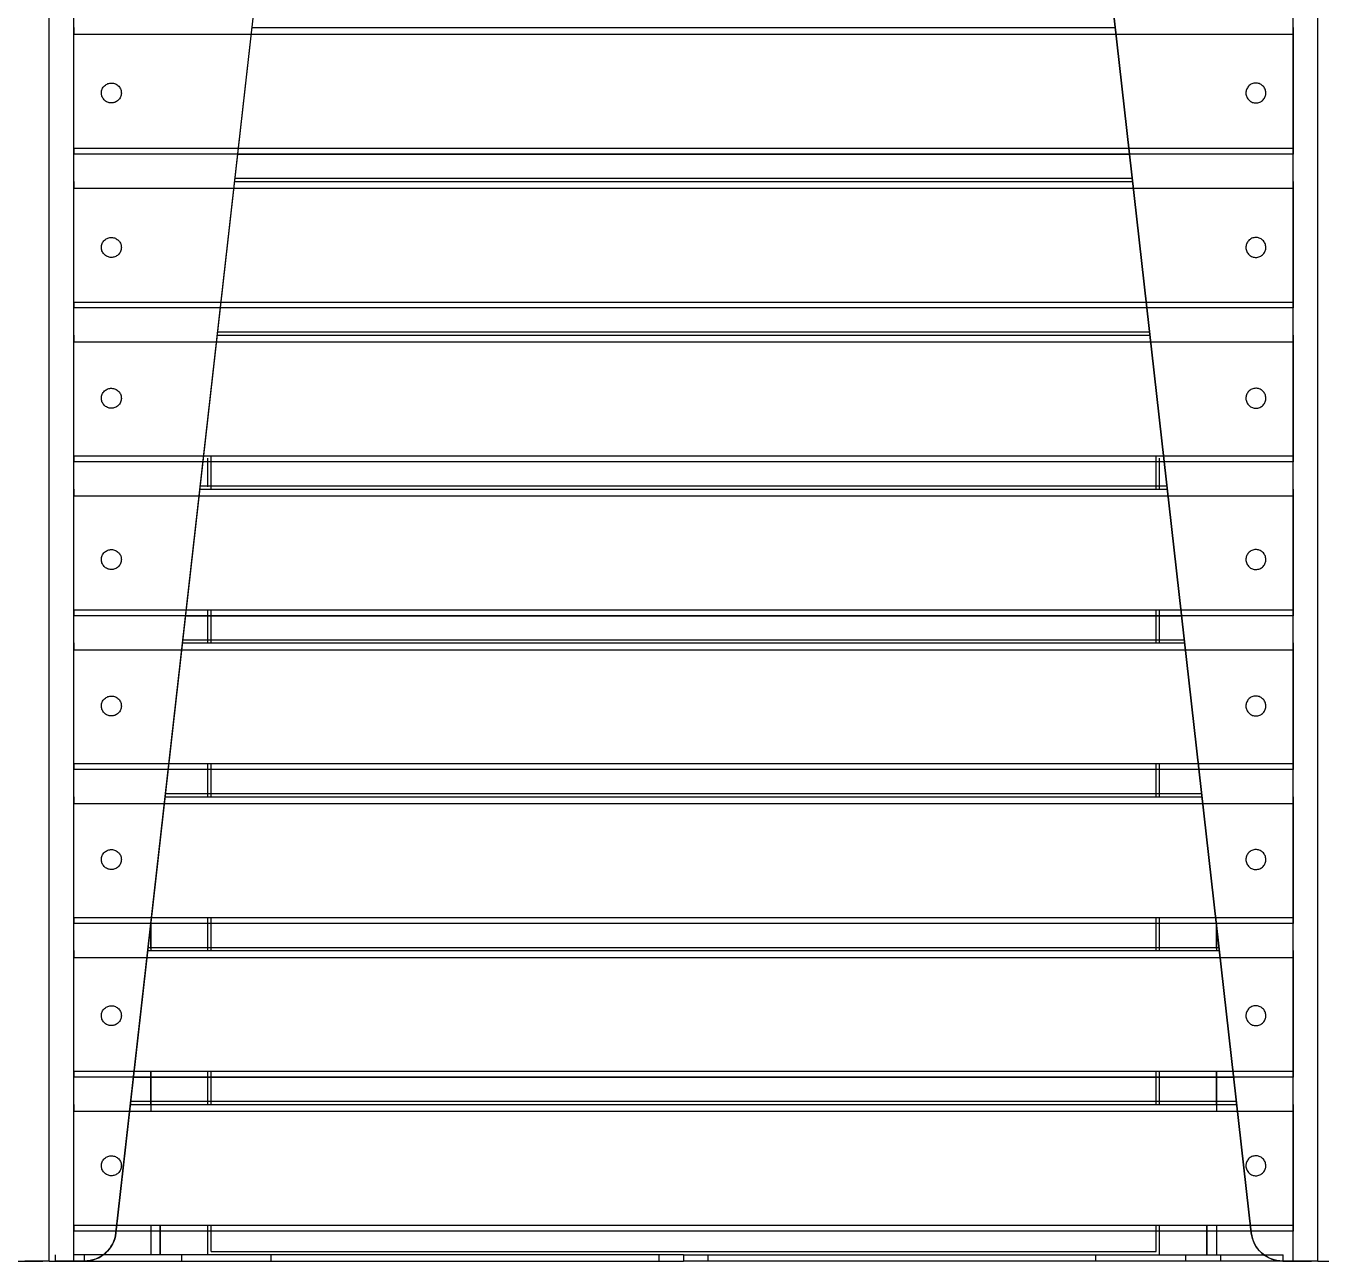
# Model space of a CAD drawing. Header units: millimetres. Extents: x 10366 to 28454, y 24552 to 29702.
# Drawn here: x 22527.2 to 22935.5, y 27511.7 to 27901.2 of the extents above; entities that cross this region are included whole.
import ezdxf

# ---------------------------------------------------------------- set-up
doc = ezdxf.new("R2010")
doc.units = ezdxf.units.MM
doc.header["$LTSCALE"] = 3
doc.layers.add('DomyÅ›lny', color=7, linetype='Continuous')

msp = doc.modelspace()

# ---------------------------------------------------------------- linework, layer by layer
at = {"layer": 'DomyÅ›lny'}
for p, q in [((22534.54, 27511.71), (22534.54, 28221.82)), ((22534.54, 27511.71), (22534.54, 28221.82)), ((22542.3, 27511.71), (22542.3, 28220.5)), ((22926.78, 27511.71), (22926.78, 28220.5)), ((22934.54, 27511.71), (22934.54, 28221.82)), ((22934.54, 27511.71), (22934.54, 28221.82)), ((22555.54, 27520.59), (22628.25, 28165.12)), ((22628.21, 28164.78), (22555.54, 27520.59)), ((22913.54, 27520.59), (22840.82, 28165.12)), ((22840.86, 28164.78), (22913.54, 27520.59)), ((22598.42, 27900.73), (22870.65, 27900.73)), ((22542.29, 27862.68), (22542.29, 27898.6)), ((22542.29, 27898.6), (22926.78, 27898.6)), ((22926.78, 27898.6), (22926.78, 27862.68)), ((22542.29, 27862.68), (22926.78, 27862.68)), ((22926.78, 27860.81), (22542.29, 27860.81)), ((22593.92, 27860.81), (22875.15, 27860.81)), ((22592.95, 27852.21), (22876.12, 27852.21)), ((22593.07, 27853.24), (22876.01, 27853.24)), ((22593.07, 27853.24), (22876.01, 27853.24)), ((22542.29, 27814.16), (22542.29, 27850.08)), ((22542.29, 27850.08), (22926.78, 27850.08)), ((22926.78, 27850.08), (22926.78, 27814.16)), ((22542.29, 27814.16), (22926.78, 27814.16)), ((22926.78, 27812.29), (22542.29, 27812.29)), ((22587.48, 27803.69), (22881.6, 27803.69)), ((22587.59, 27804.72), (22881.48, 27804.72)), ((22587.59, 27804.72), (22881.48, 27804.72)), ((22542.29, 27801.56), (22926.78, 27801.56)), ((22542.29, 27765.64), (22542.29, 27801.56)), ((22926.78, 27801.56), (22926.78, 27765.64)), ((22542.29, 27765.64), (22926.78, 27765.64)), ((22926.78, 27763.77), (22542.29, 27763.77)), ((22584.54, 27755.88), (22584.54, 27764.88)), ((22585.54, 27755.17), (22585.54, 27765.64)), ((22883.54, 27755.17), (22883.54, 27765.64)), ((22884.54, 27755.17), (22884.54, 27764.88)), ((22582, 27755.17), (22887.07, 27755.17)), ((22582.12, 27756.2), (22886.96, 27756.2)), ((22582.12, 27756.2), (22886.95, 27756.2)), ((22542.29, 27717.12), (22542.29, 27753.04)), ((22542.29, 27753.04), (22926.78, 27753.04)), ((22926.78, 27753.04), (22926.78, 27717.12)), ((22542.29, 27717.12), (22926.78, 27717.12)), ((22584.54, 27706.65), (22584.54, 27717.12)), ((22585.54, 27706.65), (22585.54, 27717.12)), ((22883.54, 27706.65), (22883.54, 27717.12)), ((22884.54, 27706.65), (22884.54, 27717.12)), ((22926.78, 27715.25), (22542.29, 27715.25)), ((22577.5, 27715.25), (22891.58, 27715.25)), ((22542.29, 27704.52), (22926.78, 27704.52)), ((22542.29, 27668.6), (22542.29, 27704.52)), ((22576.53, 27706.65), (22892.55, 27706.65)), ((22576.65, 27707.68), (22892.43, 27707.68)), ((22576.65, 27707.68), (22892.43, 27707.68)), ((22926.78, 27704.52), (22926.78, 27668.6)), ((22542.29, 27668.6), (22926.78, 27668.6)), ((22584.54, 27658.13), (22584.54, 27668.6)), ((22585.54, 27658.13), (22585.54, 27668.6)), ((22883.54, 27658.13), (22883.54, 27668.6)), ((22884.54, 27658.13), (22884.54, 27668.6)), ((22926.78, 27666.72), (22542.29, 27666.72)), ((22542.29, 27620.08), (22542.29, 27656)), ((22542.29, 27656), (22926.78, 27656)), ((22571.06, 27658.13), (22898.02, 27658.13)), ((22571.17, 27659.16), (22897.9, 27659.16)), ((22571.17, 27659.16), (22897.9, 27659.16)), ((22926.78, 27656), (22926.78, 27620.08)), ((22542.29, 27620.08), (22926.78, 27620.08)), ((22584.54, 27609.61), (22584.54, 27620.08)), ((22585.54, 27609.61), (22585.54, 27620.08)), ((22883.54, 27609.61), (22883.54, 27620.08)), ((22884.54, 27609.61), (22884.54, 27620.08)), ((22926.78, 27618.2), (22542.29, 27618.2)), ((22566.54, 27618.08), (22566.54, 27609.49)), ((22566.54, 27610.31), (22566.54, 27618.08)), ((22902.53, 27618.1), (22902.53, 27609.49)), ((22902.53, 27610.31), (22902.53, 27618.1)), ((22565.7, 27610.64), (22903.38, 27610.64)), ((22565.7, 27610.64), (22903.38, 27610.64)), ((22542.29, 27571.56), (22542.29, 27607.48)), ((22542.29, 27607.48), (22926.78, 27607.48)), ((22565.58, 27609.61), (22903.49, 27609.61)), ((22926.78, 27607.48), (22926.78, 27571.56)), ((22542.29, 27571.56), (22926.78, 27571.56)), ((22566.54, 27571.56), (22566.54, 27558.96)), ((22566.54, 27561.09), (22566.54, 27571.56)), ((22584.54, 27561.09), (22584.54, 27571.56)), ((22585.54, 27561.09), (22585.54, 27571.56)), ((22883.54, 27561.09), (22883.54, 27571.56)), ((22884.54, 27561.09), (22884.54, 27571.56)), ((22902.53, 27571.56), (22902.53, 27558.96)), ((22902.53, 27561.09), (22902.53, 27571.56)), ((22926.78, 27569.68), (22542.29, 27569.68)), ((22561.08, 27569.69), (22908, 27569.69)), ((22560.22, 27562.12), (22908.85, 27562.12)), ((22560.23, 27562.12), (22908.85, 27562.12)), ((22542.29, 27523.04), (22542.29, 27558.96)), ((22542.29, 27558.96), (22926.78, 27558.96)), ((22560.11, 27561.09), (22908.97, 27561.09)), ((22926.78, 27558.96), (22926.78, 27523.04)), ((22542.29, 27523.04), (22926.78, 27523.04)), ((22926.78, 27521.16), (22542.29, 27521.16)), ((22566.54, 27523.04), (22566.54, 27513.71)), ((22566.54, 27523.04), (22566.54, 27513.71)), ((22569.54, 27513.71), (22569.54, 27523.04)), ((22569.54, 27523.04), (22569.54, 27513.71)), ((22584.54, 27513.71), (22584.54, 27523.04)), ((22585.54, 27514.71), (22585.54, 27523.04)), ((22883.54, 27514.71), (22883.54, 27523.04)), ((22884.54, 27513.71), (22884.54, 27523.04)), ((22899.54, 27523.04), (22899.54, 27513.71)), ((22899.54, 27513.71), (22899.54, 27523.04)), ((22902.53, 27523.04), (22902.53, 27513.71)), ((22902.53, 27523.04), (22902.53, 27513.71)), ((22536.54, 27511.71), (22536.54, 27513.71)), ((22545.51, 27513.71), (22542.3, 27513.71)), ((22734.54, 27513.71), (22545.51, 27513.71)), ((22545.51, 27513.71), (22545.51, 27511.71)), ((22576.17, 27513.71), (22576.17, 27511.71)), ((22585.54, 27514.71), (22883.54, 27514.71)), ((22604.54, 27511.71), (22604.54, 27513.71)), ((22726.78, 27511.71), (22726.78, 27513.71)), ((22734.54, 27513.71), (22923.56, 27513.71)), ((22734.54, 27513.71), (22734.54, 27511.71)), ((22734.54, 27513.71), (22734.54, 27511.71)), ((22742.3, 27511.71), (22742.3, 27513.71)), ((22864.54, 27511.71), (22864.54, 27513.71)), ((22892.91, 27511.71), (22892.91, 27513.71)), ((22903.91, 27511.71), (22903.91, 27513.71)), ((22923.56, 27511.71), (22923.56, 27513.71)), ((22523.56, 27511.71), (22532.54, 27511.71)), ((22536.54, 27511.71), (22545.51, 27511.71)), ((22542.3, 27511.71), (22545.6, 27511.71)), ((22545.6, 27511.71), (22542.3, 27511.71)), ((22545.51, 27511.71), (22734.54, 27511.71)), ((22923.56, 27511.71), (22734.54, 27511.71)), ((22926.78, 27511.71), (22923.47, 27511.71)), ((22923.47, 27511.71), (22926.78, 27511.71)), ((22923.56, 27511.71), (22932.54, 27511.71))]:
    msp.add_line(p, q, dxfattribs=at)
for points in [[(22542.29, 27900.73, 0), (22542.29, 27900.7, 0), (22542.29, 27900.6, 0), (22542.29, 27900.17, 0), (22542.29, 27898.6, 0)], [(22926.78, 27900.73, 0), (22926.78, 27900.7, 0), (22926.78, 27900.6, 0), (22926.78, 27900.17, 0), (22926.78, 27898.6, 0)], [(22542.29, 27862.68, 0), (22542.29, 27861.29, 0), (22542.29, 27860.91, 0), (22542.29, 27860.82, 0), (22542.29, 27860.81, 0), (22542.29, 27860.81, 0), (22542.29, 27860.81, 0), (22542.29, 27860.81, 0), (22542.29, 27860.81, 0), (22542.29, 27860.81, 0), (22542.29, 27860.81, 0), (22542.29, 27860.81, 0), (22542.29, 27860.81, 0), (22542.29, 27860.81, 0), (22542.29, 27860.81, 0), (22542.29, 27860.81, 0), (22542.29, 27860.81, 0), (22542.29, 27860.81, 0), (22542.29, 27860.81, 0), (22542.29, 27860.81, 0), (22542.29, 27860.81, 0), (22542.29, 27860.81, 0), (22542.29, 27860.81, 0)], [(22926.78, 27862.68, 0), (22926.78, 27861.29, 0), (22926.78, 27860.91, 0), (22926.78, 27860.82, 0), (22926.78, 27860.81, 0), (22926.78, 27860.81, 0), (22926.78, 27860.81, 0), (22926.78, 27860.81, 0), (22926.78, 27860.81, 0), (22926.78, 27860.81, 0), (22926.78, 27860.81, 0), (22926.78, 27860.81, 0), (22926.78, 27860.81, 0), (22926.78, 27860.81, 0), (22926.78, 27860.81, 0), (22926.78, 27860.81, 0), (22926.78, 27860.81, 0), (22926.78, 27860.81, 0), (22926.78, 27860.81, 0), (22926.78, 27860.81, 0), (22926.78, 27860.81, 0), (22926.78, 27860.81, 0), (22926.78, 27860.81, 0)], [(22542.29, 27852.21, 0), (22542.29, 27852.18, 0), (22542.29, 27852.08, 0), (22542.29, 27851.65, 0), (22542.29, 27850.08, 0)], [(22926.78, 27852.21, 0), (22926.78, 27852.18, 0), (22926.78, 27852.08, 0), (22926.78, 27851.65, 0), (22926.78, 27850.08, 0)], [(22542.29, 27814.16, 0), (22542.29, 27812.77, 0), (22542.29, 27812.39, 0), (22542.29, 27812.3, 0), (22542.29, 27812.29, 0), (22542.29, 27812.29, 0), (22542.29, 27812.29, 0), (22542.29, 27812.29, 0), (22542.29, 27812.29, 0), (22542.29, 27812.29, 0), (22542.29, 27812.29, 0), (22542.29, 27812.29, 0), (22542.29, 27812.29, 0), (22542.29, 27812.29, 0), (22542.29, 27812.29, 0), (22542.29, 27812.29, 0), (22542.29, 27812.29, 0), (22542.29, 27812.29, 0), (22542.29, 27812.29, 0), (22542.29, 27812.29, 0), (22542.29, 27812.29, 0), (22542.29, 27812.29, 0), (22542.29, 27812.29, 0)], [(22926.78, 27814.16, 0), (22926.78, 27812.77, 0), (22926.78, 27812.39, 0), (22926.78, 27812.3, 0), (22926.78, 27812.29, 0), (22926.78, 27812.29, 0), (22926.78, 27812.29, 0), (22926.78, 27812.29, 0), (22926.78, 27812.29, 0), (22926.78, 27812.29, 0), (22926.78, 27812.29, 0), (22926.78, 27812.29, 0), (22926.78, 27812.29, 0), (22926.78, 27812.29, 0), (22926.78, 27812.29, 0), (22926.78, 27812.29, 0), (22926.78, 27812.29, 0), (22926.78, 27812.29, 0), (22926.78, 27812.29, 0), (22926.78, 27812.29, 0), (22926.78, 27812.29, 0), (22926.78, 27812.29, 0), (22926.78, 27812.29, 0)], [(22542.29, 27803.69, 0), (22542.29, 27803.66, 0), (22542.29, 27803.56, 0), (22542.29, 27803.13, 0), (22542.29, 27801.56, 0)], [(22926.78, 27803.69, 0), (22926.78, 27803.66, 0), (22926.78, 27803.56, 0), (22926.78, 27803.13, 0), (22926.78, 27801.56, 0)], [(22542.29, 27765.64, 0), (22542.29, 27764.25, 0), (22542.29, 27763.87, 0), (22542.29, 27763.78, 0), (22542.29, 27763.77, 0), (22542.29, 27763.77, 0), (22542.29, 27763.77, 0), (22542.29, 27763.77, 0), (22542.29, 27763.77, 0), (22542.29, 27763.77, 0), (22542.29, 27763.77, 0), (22542.29, 27763.77, 0), (22542.29, 27763.77, 0), (22542.29, 27763.77, 0), (22542.29, 27763.77, 0), (22542.29, 27763.77, 0), (22542.29, 27763.77, 0), (22542.29, 27763.77, 0), (22542.29, 27763.77, 0), (22542.29, 27763.77, 0), (22542.29, 27763.77, 0), (22542.29, 27763.77, 0), (22542.29, 27763.77, 0)], [(22926.78, 27765.64, 0), (22926.78, 27764.25, 0), (22926.78, 27763.87, 0), (22926.78, 27763.78, 0), (22926.78, 27763.77, 0), (22926.78, 27763.77, 0), (22926.78, 27763.77, 0), (22926.78, 27763.77, 0), (22926.78, 27763.77, 0), (22926.78, 27763.77, 0), (22926.78, 27763.77, 0), (22926.78, 27763.77, 0), (22926.78, 27763.77, 0), (22926.78, 27763.77, 0), (22926.78, 27763.77, 0), (22926.78, 27763.77, 0), (22926.78, 27763.77, 0), (22926.78, 27763.77, 0), (22926.78, 27763.77, 0), (22926.78, 27763.77, 0), (22926.78, 27763.77, 0), (22926.78, 27763.77, 0), (22926.78, 27763.77, 0)], [(22542.29, 27755.17, 0), (22542.29, 27755.14, 0), (22542.29, 27755.04, 0), (22542.29, 27754.61, 0), (22542.29, 27753.04, 0)], [(22926.78, 27755.17, 0), (22926.78, 27755.14, 0), (22926.78, 27755.04, 0), (22926.78, 27754.61, 0), (22926.78, 27753.04, 0)], [(22542.29, 27717.12, 0), (22542.29, 27715.73, 0), (22542.29, 27715.35, 0), (22542.29, 27715.26, 0), (22542.29, 27715.25, 0), (22542.29, 27715.25, 0), (22542.29, 27715.25, 0), (22542.29, 27715.25, 0), (22542.29, 27715.25, 0), (22542.29, 27715.25, 0), (22542.29, 27715.25, 0), (22542.29, 27715.25, 0), (22542.29, 27715.25, 0), (22542.29, 27715.25, 0), (22542.29, 27715.25, 0), (22542.29, 27715.25, 0), (22542.29, 27715.25, 0), (22542.29, 27715.25, 0), (22542.29, 27715.25, 0), (22542.29, 27715.25, 0), (22542.29, 27715.25, 0), (22542.29, 27715.25, 0), (22542.29, 27715.25, 0)], [(22926.78, 27717.12, 0), (22926.78, 27715.73, 0), (22926.78, 27715.35, 0), (22926.78, 27715.26, 0), (22926.78, 27715.25, 0), (22926.78, 27715.25, 0), (22926.78, 27715.25, 0), (22926.78, 27715.25, 0), (22926.78, 27715.25, 0), (22926.78, 27715.25, 0), (22926.78, 27715.25, 0), (22926.78, 27715.25, 0), (22926.78, 27715.25, 0), (22926.78, 27715.25, 0), (22926.78, 27715.25, 0), (22926.78, 27715.25, 0), (22926.78, 27715.25, 0), (22926.78, 27715.25, 0), (22926.78, 27715.25, 0), (22926.78, 27715.25, 0), (22926.78, 27715.25, 0), (22926.78, 27715.25, 0), (22926.78, 27715.25, 0)], [(22542.29, 27706.65, 0), (22542.29, 27706.62, 0), (22542.29, 27706.52, 0), (22542.29, 27706.09, 0), (22542.29, 27704.52, 0)], [(22926.78, 27706.65, 0), (22926.78, 27706.62, 0), (22926.78, 27706.52, 0), (22926.78, 27706.09, 0), (22926.78, 27704.52, 0)], [(22542.29, 27668.6, 0), (22542.29, 27667.21, 0), (22542.29, 27666.83, 0), (22542.29, 27666.74, 0), (22542.29, 27666.73, 0), (22542.29, 27666.72, 0), (22542.29, 27666.72, 0), (22542.29, 27666.72, 0), (22542.29, 27666.72, 0), (22542.29, 27666.72, 0), (22542.29, 27666.72, 0), (22542.29, 27666.72, 0), (22542.29, 27666.72, 0), (22542.29, 27666.72, 0), (22542.29, 27666.72, 0), (22542.29, 27666.72, 0), (22542.29, 27666.72, 0), (22542.29, 27666.72, 0), (22542.29, 27666.72, 0), (22542.29, 27666.72, 0), (22542.29, 27666.72, 0), (22542.29, 27666.73, 0), (22542.29, 27666.73, 0)], [(22926.78, 27668.6, 0), (22926.78, 27667.21, 0), (22926.78, 27666.83, 0), (22926.78, 27666.74, 0), (22926.78, 27666.73, 0), (22926.78, 27666.72, 0), (22926.78, 27666.72, 0), (22926.78, 27666.72, 0), (22926.78, 27666.72, 0), (22926.78, 27666.72, 0), (22926.78, 27666.72, 0), (22926.78, 27666.72, 0), (22926.78, 27666.72, 0), (22926.78, 27666.72, 0), (22926.78, 27666.72, 0), (22926.78, 27666.72, 0), (22926.78, 27666.72, 0), (22926.78, 27666.72, 0), (22926.78, 27666.72, 0), (22926.78, 27666.72, 0), (22926.78, 27666.72, 0), (22926.78, 27666.73, 0), (22926.78, 27666.73, 0)], [(22542.29, 27658.13, 0), (22542.29, 27658.1, 0), (22542.29, 27658, 0), (22542.29, 27657.57, 0), (22542.29, 27656, 0)], [(22926.78, 27658.13, 0), (22926.78, 27658.1, 0), (22926.78, 27658, 0), (22926.78, 27657.57, 0), (22926.78, 27656, 0)], [(22542.29, 27620.08, 0), (22542.29, 27618.69, 0), (22542.29, 27618.31, 0), (22542.29, 27618.22, 0), (22542.29, 27618.21, 0), (22542.29, 27618.2, 0), (22542.29, 27618.2, 0), (22542.29, 27618.2, 0), (22542.29, 27618.2, 0), (22542.29, 27618.2, 0), (22542.29, 27618.2, 0), (22542.29, 27618.2, 0), (22542.29, 27618.2, 0), (22542.29, 27618.2, 0), (22542.29, 27618.2, 0), (22542.29, 27618.2, 0), (22542.29, 27618.2, 0), (22542.29, 27618.2, 0), (22542.29, 27618.2, 0), (22542.29, 27618.2, 0), (22542.29, 27618.2, 0), (22542.29, 27618.21, 0), (22542.29, 27618.21, 0)], [(22926.78, 27620.08, 0), (22926.78, 27618.69, 0), (22926.78, 27618.31, 0), (22926.78, 27618.22, 0), (22926.78, 27618.21, 0), (22926.78, 27618.2, 0), (22926.78, 27618.2, 0), (22926.78, 27618.2, 0), (22926.78, 27618.2, 0), (22926.78, 27618.2, 0), (22926.78, 27618.2, 0), (22926.78, 27618.2, 0), (22926.78, 27618.2, 0), (22926.78, 27618.2, 0), (22926.78, 27618.2, 0), (22926.78, 27618.2, 0), (22926.78, 27618.2, 0), (22926.78, 27618.2, 0), (22926.78, 27618.2, 0), (22926.78, 27618.2, 0), (22926.78, 27618.2, 0), (22926.78, 27618.21, 0), (22926.78, 27618.21, 0)], [(22542.29, 27609.61, 0), (22542.29, 27609.58, 0), (22542.29, 27609.48, 0), (22542.29, 27609.05, 0), (22542.29, 27607.48, 0)], [(22926.78, 27609.61, 0), (22926.78, 27609.58, 0), (22926.78, 27609.48, 0), (22926.78, 27609.05, 0), (22926.78, 27607.48, 0)], [(22542.29, 27571.56, 0), (22542.29, 27570.17, 0), (22542.29, 27569.79, 0), (22542.29, 27569.7, 0), (22542.29, 27569.69, 0), (22542.29, 27569.68, 0), (22542.29, 27569.68, 0), (22542.29, 27569.68, 0), (22542.29, 27569.68, 0), (22542.29, 27569.68, 0), (22542.29, 27569.68, 0), (22542.29, 27569.68, 0), (22542.29, 27569.68, 0), (22542.29, 27569.68, 0), (22542.29, 27569.68, 0), (22542.29, 27569.68, 0), (22542.29, 27569.68, 0), (22542.29, 27569.68, 0), (22542.29, 27569.68, 0), (22542.29, 27569.68, 0), (22542.29, 27569.68, 0), (22542.29, 27569.69, 0), (22542.29, 27569.69, 0)], [(22926.78, 27571.56, 0), (22926.78, 27570.17, 0), (22926.78, 27569.79, 0), (22926.78, 27569.7, 0), (22926.78, 27569.69, 0), (22926.78, 27569.68, 0), (22926.78, 27569.68, 0), (22926.78, 27569.68, 0), (22926.78, 27569.68, 0), (22926.78, 27569.68, 0), (22926.78, 27569.68, 0), (22926.78, 27569.68, 0), (22926.78, 27569.68, 0), (22926.78, 27569.68, 0), (22926.78, 27569.68, 0), (22926.78, 27569.68, 0), (22926.78, 27569.68, 0), (22926.78, 27569.68, 0), (22926.78, 27569.68, 0), (22926.78, 27569.68, 0), (22926.78, 27569.68, 0), (22926.78, 27569.69, 0), (22926.78, 27569.69, 0)], [(22542.29, 27561.09, 0), (22542.29, 27561.06, 0), (22542.29, 27560.96, 0), (22542.29, 27560.53, 0), (22542.29, 27558.96, 0)], [(22926.78, 27561.09, 0), (22926.78, 27561.06, 0), (22926.78, 27560.96, 0), (22926.78, 27560.53, 0), (22926.78, 27558.96, 0)], [(22542.29, 27523.04, 0), (22542.29, 27521.65, 0), (22542.29, 27521.27, 0), (22542.29, 27521.18, 0), (22542.29, 27521.17, 0), (22542.29, 27521.16, 0), (22542.29, 27521.16, 0), (22542.29, 27521.16, 0), (22542.29, 27521.16, 0), (22542.29, 27521.16, 0), (22542.29, 27521.16, 0), (22542.29, 27521.16, 0), (22542.29, 27521.16, 0), (22542.29, 27521.16, 0), (22542.29, 27521.16, 0), (22542.29, 27521.16, 0), (22542.29, 27521.16, 0), (22542.29, 27521.16, 0), (22542.29, 27521.16, 0), (22542.29, 27521.16, 0), (22542.29, 27521.16, 0), (22542.29, 27521.17, 0), (22542.29, 27521.17, 0)], [(22926.78, 27523.04, 0), (22926.78, 27521.65, 0), (22926.78, 27521.27, 0), (22926.78, 27521.18, 0), (22926.78, 27521.17, 0), (22926.78, 27521.16, 0), (22926.78, 27521.16, 0), (22926.78, 27521.16, 0), (22926.78, 27521.16, 0), (22926.78, 27521.16, 0), (22926.78, 27521.16, 0), (22926.78, 27521.16, 0), (22926.78, 27521.16, 0), (22926.78, 27521.16, 0), (22926.78, 27521.16, 0), (22926.78, 27521.16, 0), (22926.78, 27521.16, 0), (22926.78, 27521.16, 0), (22926.78, 27521.16, 0), (22926.78, 27521.16, 0), (22926.78, 27521.16, 0), (22926.78, 27521.17, 0), (22926.78, 27521.17, 0)], [(22545.6, 27511.71, 0), (22546.54, 27511.75, 0), (22547.47, 27511.88, 0), (22548.37, 27512.1, 0), (22549.25, 27512.4, 0), (22550.1, 27512.77, 0), (22550.9, 27513.22, 0), (22551.65, 27513.74, 0), (22552.35, 27514.33, 0), (22552.99, 27514.97, 0), (22553.57, 27515.67, 0), (22554.08, 27516.4, 0), (22554.52, 27517.19, 0), (22554.89, 27518, 0), (22555.18, 27518.84, 0), (22555.4, 27519.69, 0), (22555.54, 27520.59, 0)], [(22555.54, 27520.59, 0), (22555.39, 27519.66, 0), (22555.16, 27518.76, 0), (22554.84, 27517.88, 0), (22554.45, 27517.04, 0), (22553.98, 27516.25, 0), (22553.44, 27515.5, 0), (22552.84, 27514.81, 0), (22552.19, 27514.18, 0), (22551.48, 27513.61, 0), (22550.72, 27513.12, 0), (22549.93, 27512.69, 0), (22549.1, 27512.34, 0), (22548.25, 27512.06, 0), (22547.38, 27511.87, 0), (22546.51, 27511.75, 0), (22545.6, 27511.71, 0)], [(22913.54, 27520.59, 0), (22913.69, 27519.66, 0), (22913.92, 27518.76, 0), (22914.23, 27517.88, 0), (22914.63, 27517.04, 0), (22915.1, 27516.25, 0), (22915.63, 27515.5, 0), (22916.23, 27514.81, 0), (22916.89, 27514.18, 0), (22917.6, 27513.61, 0), (22918.36, 27513.12, 0), (22919.15, 27512.69, 0), (22919.98, 27512.34, 0), (22920.82, 27512.06, 0), (22921.7, 27511.87, 0), (22922.57, 27511.75, 0), (22923.47, 27511.71, 0)], [(22923.47, 27511.71, 0), (22922.53, 27511.75, 0), (22921.61, 27511.88, 0), (22920.7, 27512.1, 0), (22919.82, 27512.4, 0), (22918.98, 27512.77, 0), (22918.18, 27513.22, 0), (22917.42, 27513.74, 0), (22916.72, 27514.33, 0), (22916.08, 27514.97, 0), (22915.5, 27515.67, 0), (22914.99, 27516.4, 0), (22914.55, 27517.19, 0), (22914.19, 27518, 0), (22913.89, 27518.84, 0), (22913.68, 27519.69, 0), (22913.54, 27520.59, 0)], [(22526.78, 27511.71, 0), (22532.54, 27511.71, 0)], [(22534.54, 27511.71, 0), (22534.54, 27511.71, 0), (22534.54, 27511.71, 0), (22534.54, 27511.71, 0), (22534.54, 27511.71, 0), (22534.54, 27511.71, 0), (22534.54, 27511.71, 0), (22534.54, 27511.71, 0), (22534.54, 27511.71, 0), (22534.54, 27511.71, 0), (22534.53, 27511.71, 0), (22534.52, 27511.71, 0), (22534.48, 27511.71, 0), (22534.28, 27511.71, 0), (22532.31, 27511.71, 0), (22526.78, 27511.71, 0)], [(22534.54, 27511.71, 0), (22534.54, 27511.71, 0), (22534.54, 27511.71, 0), (22534.54, 27511.71, 0), (22534.54, 27511.71, 0), (22534.54, 27511.71, 0), (22534.54, 27511.71, 0), (22534.54, 27511.71, 0), (22534.54, 27511.71, 0), (22534.54, 27511.71, 0), (22534.54, 27511.71, 0), (22534.55, 27511.71, 0), (22534.68, 27511.71, 0), (22535.33, 27511.71, 0), (22542.3, 27511.71, 0)], [(22542.3, 27511.71, 0), (22536.54, 27511.71, 0)], [(22926.78, 27511.71, 0), (22932.54, 27511.71, 0)], [(22934.54, 27511.71, 0), (22934.54, 27511.71, 0), (22934.54, 27511.71, 0), (22934.54, 27511.71, 0), (22934.54, 27511.71, 0), (22934.54, 27511.71, 0), (22934.54, 27511.71, 0), (22934.54, 27511.71, 0), (22934.54, 27511.71, 0), (22934.54, 27511.71, 0), (22934.53, 27511.71, 0), (22934.52, 27511.71, 0), (22934.39, 27511.71, 0), (22933.74, 27511.71, 0), (22926.78, 27511.71, 0)], [(22934.54, 27511.71, 0), (22934.54, 27511.71, 0), (22934.54, 27511.71, 0), (22934.54, 27511.71, 0), (22934.54, 27511.71, 0), (22934.54, 27511.71, 0), (22934.54, 27511.71, 0), (22934.54, 27511.71, 0), (22934.54, 27511.71, 0), (22934.54, 27511.71, 0), (22934.54, 27511.71, 0), (22934.55, 27511.71, 0), (22934.6, 27511.71, 0), (22934.79, 27511.71, 0), (22936.76, 27511.71, 0), (22942.3, 27511.71, 0)]]:
    msp.add_polyline3d(points, dxfattribs=at)
for points in [[(22551, 27879.55, 0), (22550.96, 27879.83, 0), (22550.95, 27880.12, 0), (22550.97, 27880.42, 0), (22551.02, 27880.73, 0), (22551.1, 27881.03, 0), (22551.21, 27881.33, 0), (22551.36, 27881.62, 0), (22551.53, 27881.9, 0), (22551.73, 27882.15, 0), (22551.96, 27882.38, 0), (22552.21, 27882.59, 0), (22552.47, 27882.77, 0), (22552.74, 27882.91, 0), (22553.02, 27883.03, 0), (22553.3, 27883.12, 0), (22553.57, 27883.18, 0), (22553.85, 27883.21, 0), (22554.15, 27883.22, 0), (22554.45, 27883.2, 0), (22554.75, 27883.16, 0), (22555.06, 27883.08, 0), (22555.36, 27882.96, 0), (22555.65, 27882.82, 0), (22555.92, 27882.65, 0), (22556.18, 27882.44, 0), (22556.41, 27882.22, 0), (22556.62, 27881.97, 0), (22556.79, 27881.71, 0), (22556.94, 27881.44, 0), (22557.06, 27881.17, 0), (22557.15, 27880.89, 0), (22557.21, 27880.61, 0), (22557.24, 27880.33, 0), (22557.25, 27880.04, 0), (22557.24, 27879.74, 0), (22557.19, 27879.43, 0), (22557.11, 27879.13, 0), (22556.99, 27878.83, 0), (22556.85, 27878.54, 0), (22556.68, 27878.26, 0), (22556.47, 27878.01, 0), (22556.25, 27877.78, 0), (22556, 27877.57, 0), (22555.74, 27877.39, 0), (22555.47, 27877.25, 0), (22555.19, 27877.13, 0), (22554.91, 27877.04, 0), (22554.64, 27876.98, 0), (22554.35, 27876.95, 0), (22554.06, 27876.94, 0), (22553.76, 27876.96, 0), (22553.46, 27877, 0), (22553.15, 27877.08, 0), (22552.85, 27877.2, 0), (22552.56, 27877.34, 0), (22552.28, 27877.51, 0), (22552.03, 27877.72, 0), (22551.8, 27877.94, 0), (22551.59, 27878.19, 0), (22551.41, 27878.45, 0), (22551.27, 27878.72, 0), (22551.15, 27878.99, 0), (22551.06, 27879.27, 0)], [(22918.07, 27879.55, 0), (22918.11, 27879.83, 0), (22918.12, 27880.12, 0), (22918.1, 27880.42, 0), (22918.05, 27880.73, 0), (22917.97, 27881.03, 0), (22917.86, 27881.33, 0), (22917.71, 27881.62, 0), (22917.54, 27881.9, 0), (22917.34, 27882.15, 0), (22917.11, 27882.38, 0), (22916.87, 27882.59, 0), (22916.61, 27882.77, 0), (22916.33, 27882.91, 0), (22916.06, 27883.03, 0), (22915.78, 27883.12, 0), (22915.5, 27883.18, 0), (22915.22, 27883.21, 0), (22914.93, 27883.22, 0), (22914.63, 27883.2, 0), (22914.32, 27883.16, 0), (22914.01, 27883.08, 0), (22913.71, 27882.96, 0), (22913.42, 27882.82, 0), (22913.15, 27882.65, 0), (22912.89, 27882.44, 0), (22912.66, 27882.22, 0), (22912.45, 27881.97, 0), (22912.28, 27881.71, 0), (22912.13, 27881.44, 0), (22912.01, 27881.17, 0), (22911.92, 27880.89, 0), (22911.86, 27880.61, 0), (22911.83, 27880.33, 0), (22911.82, 27880.04, 0), (22911.84, 27879.74, 0), (22911.89, 27879.43, 0), (22911.97, 27879.13, 0), (22912.08, 27878.83, 0), (22912.22, 27878.54, 0), (22912.4, 27878.26, 0), (22912.6, 27878.01, 0), (22912.82, 27877.78, 0), (22913.07, 27877.57, 0), (22913.33, 27877.39, 0), (22913.6, 27877.25, 0), (22913.88, 27877.13, 0), (22914.16, 27877.04, 0), (22914.44, 27876.98, 0), (22914.72, 27876.95, 0), (22915.01, 27876.94, 0), (22915.31, 27876.96, 0), (22915.62, 27877, 0), (22915.92, 27877.08, 0), (22916.22, 27877.2, 0), (22916.51, 27877.34, 0), (22916.79, 27877.51, 0), (22917.04, 27877.72, 0), (22917.28, 27877.94, 0), (22917.48, 27878.19, 0), (22917.66, 27878.45, 0), (22917.81, 27878.72, 0), (22917.92, 27878.99, 0), (22918.01, 27879.27, 0)], [(22551, 27830.84, 0), (22550.96, 27831.12, 0), (22550.95, 27831.41, 0), (22550.97, 27831.71, 0), (22551.02, 27832.01, 0), (22551.1, 27832.32, 0), (22551.21, 27832.62, 0), (22551.36, 27832.91, 0), (22551.53, 27833.18, 0), (22551.73, 27833.44, 0), (22551.96, 27833.67, 0), (22552.21, 27833.87, 0), (22552.47, 27834.05, 0), (22552.74, 27834.2, 0), (22553.02, 27834.32, 0), (22553.3, 27834.4, 0), (22553.57, 27834.46, 0), (22553.85, 27834.5, 0), (22554.15, 27834.51, 0), (22554.45, 27834.49, 0), (22554.75, 27834.44, 0), (22555.06, 27834.36, 0), (22555.36, 27834.25, 0), (22555.65, 27834.11, 0), (22555.92, 27833.93, 0), (22556.18, 27833.73, 0), (22556.41, 27833.51, 0), (22556.62, 27833.26, 0), (22556.79, 27833, 0), (22556.94, 27832.73, 0), (22557.06, 27832.45, 0), (22557.15, 27832.17, 0), (22557.21, 27831.9, 0), (22557.24, 27831.62, 0), (22557.25, 27831.32, 0), (22557.24, 27831.02, 0), (22557.19, 27830.72, 0), (22557.11, 27830.41, 0), (22556.99, 27830.11, 0), (22556.85, 27829.83, 0), (22556.68, 27829.55, 0), (22556.47, 27829.3, 0), (22556.25, 27829.06, 0), (22556, 27828.86, 0), (22555.74, 27828.68, 0), (22555.47, 27828.53, 0), (22555.19, 27828.42, 0), (22554.91, 27828.33, 0), (22554.64, 27828.27, 0), (22554.35, 27828.23, 0), (22554.06, 27828.22, 0), (22553.76, 27828.24, 0), (22553.46, 27828.29, 0), (22553.15, 27828.37, 0), (22552.85, 27828.48, 0), (22552.56, 27828.63, 0), (22552.28, 27828.8, 0), (22552.03, 27829, 0), (22551.8, 27829.23, 0), (22551.59, 27829.47, 0), (22551.41, 27829.73, 0), (22551.27, 27830, 0), (22551.15, 27830.28, 0), (22551.06, 27830.56, 0)], [(22918.07, 27830.84, 0), (22918.11, 27831.12, 0), (22918.12, 27831.41, 0), (22918.1, 27831.71, 0), (22918.05, 27832.01, 0), (22917.97, 27832.32, 0), (22917.86, 27832.62, 0), (22917.71, 27832.91, 0), (22917.54, 27833.18, 0), (22917.34, 27833.44, 0), (22917.11, 27833.67, 0), (22916.87, 27833.87, 0), (22916.61, 27834.05, 0), (22916.33, 27834.2, 0), (22916.06, 27834.32, 0), (22915.78, 27834.4, 0), (22915.5, 27834.46, 0), (22915.22, 27834.5, 0), (22914.93, 27834.51, 0), (22914.63, 27834.49, 0), (22914.32, 27834.44, 0), (22914.01, 27834.36, 0), (22913.71, 27834.25, 0), (22913.42, 27834.11, 0), (22913.15, 27833.93, 0), (22912.89, 27833.73, 0), (22912.66, 27833.51, 0), (22912.45, 27833.26, 0), (22912.28, 27833, 0), (22912.13, 27832.73, 0), (22912.01, 27832.45, 0), (22911.92, 27832.17, 0), (22911.86, 27831.9, 0), (22911.83, 27831.62, 0), (22911.82, 27831.32, 0), (22911.84, 27831.02, 0), (22911.89, 27830.72, 0), (22911.97, 27830.41, 0), (22912.08, 27830.11, 0), (22912.22, 27829.83, 0), (22912.4, 27829.55, 0), (22912.6, 27829.3, 0), (22912.82, 27829.06, 0), (22913.07, 27828.86, 0), (22913.33, 27828.68, 0), (22913.6, 27828.53, 0), (22913.88, 27828.42, 0), (22914.16, 27828.33, 0), (22914.44, 27828.27, 0), (22914.72, 27828.23, 0), (22915.01, 27828.22, 0), (22915.31, 27828.24, 0), (22915.62, 27828.29, 0), (22915.92, 27828.37, 0), (22916.22, 27828.48, 0), (22916.51, 27828.63, 0), (22916.79, 27828.8, 0), (22917.04, 27829, 0), (22917.28, 27829.23, 0), (22917.48, 27829.47, 0), (22917.66, 27829.73, 0), (22917.81, 27830, 0), (22917.92, 27830.28, 0), (22918.01, 27830.56, 0)], [(22551, 27783.28, 0), (22550.96, 27783.57, 0), (22550.95, 27783.86, 0), (22550.97, 27784.16, 0), (22551.02, 27784.46, 0), (22551.1, 27784.77, 0), (22551.21, 27785.07, 0), (22551.36, 27785.36, 0), (22551.53, 27785.63, 0), (22551.73, 27785.89, 0), (22551.96, 27786.12, 0), (22552.21, 27786.32, 0), (22552.47, 27786.5, 0), (22552.74, 27786.65, 0), (22553.02, 27786.77, 0), (22553.3, 27786.85, 0), (22553.57, 27786.91, 0), (22553.85, 27786.95, 0), (22554.15, 27786.96, 0), (22554.45, 27786.94, 0), (22554.75, 27786.89, 0), (22555.06, 27786.81, 0), (22555.36, 27786.7, 0), (22555.65, 27786.55, 0), (22555.92, 27786.38, 0), (22556.18, 27786.18, 0), (22556.41, 27785.95, 0), (22556.62, 27785.71, 0), (22556.79, 27785.45, 0), (22556.94, 27785.18, 0), (22557.06, 27784.9, 0), (22557.15, 27784.62, 0), (22557.21, 27784.35, 0), (22557.24, 27784.06, 0), (22557.25, 27783.77, 0), (22557.24, 27783.47, 0), (22557.19, 27783.17, 0), (22557.11, 27782.86, 0), (22556.99, 27782.56, 0), (22556.85, 27782.27, 0), (22556.68, 27782, 0), (22556.47, 27781.74, 0), (22556.25, 27781.51, 0), (22556, 27781.31, 0), (22555.74, 27781.13, 0), (22555.47, 27780.98, 0), (22555.19, 27780.86, 0), (22554.91, 27780.78, 0), (22554.64, 27780.72, 0), (22554.35, 27780.68, 0), (22554.06, 27780.67, 0), (22553.76, 27780.69, 0), (22553.46, 27780.74, 0), (22553.15, 27780.82, 0), (22552.85, 27780.93, 0), (22552.56, 27781.08, 0), (22552.28, 27781.25, 0), (22552.03, 27781.45, 0), (22551.8, 27781.68, 0), (22551.59, 27781.92, 0), (22551.41, 27782.18, 0), (22551.27, 27782.45, 0), (22551.15, 27782.73, 0), (22551.06, 27783.01, 0)], [(22918.07, 27783.28, 0), (22918.11, 27783.57, 0), (22918.12, 27783.86, 0), (22918.1, 27784.16, 0), (22918.05, 27784.46, 0), (22917.97, 27784.77, 0), (22917.86, 27785.07, 0), (22917.71, 27785.36, 0), (22917.54, 27785.63, 0), (22917.34, 27785.89, 0), (22917.11, 27786.12, 0), (22916.87, 27786.32, 0), (22916.61, 27786.5, 0), (22916.33, 27786.65, 0), (22916.06, 27786.77, 0), (22915.78, 27786.85, 0), (22915.5, 27786.91, 0), (22915.22, 27786.95, 0), (22914.93, 27786.96, 0), (22914.63, 27786.94, 0), (22914.32, 27786.89, 0), (22914.01, 27786.81, 0), (22913.71, 27786.7, 0), (22913.42, 27786.55, 0), (22913.15, 27786.38, 0), (22912.89, 27786.18, 0), (22912.66, 27785.95, 0), (22912.45, 27785.71, 0), (22912.28, 27785.45, 0), (22912.13, 27785.18, 0), (22912.01, 27784.9, 0), (22911.92, 27784.62, 0), (22911.86, 27784.35, 0), (22911.83, 27784.06, 0), (22911.82, 27783.77, 0), (22911.84, 27783.47, 0), (22911.89, 27783.17, 0), (22911.97, 27782.86, 0), (22912.08, 27782.56, 0), (22912.22, 27782.27, 0), (22912.4, 27782, 0), (22912.6, 27781.74, 0), (22912.82, 27781.51, 0), (22913.07, 27781.31, 0), (22913.33, 27781.13, 0), (22913.6, 27780.98, 0), (22913.88, 27780.86, 0), (22914.16, 27780.78, 0), (22914.44, 27780.72, 0), (22914.72, 27780.68, 0), (22915.01, 27780.67, 0), (22915.31, 27780.69, 0), (22915.62, 27780.74, 0), (22915.92, 27780.82, 0), (22916.22, 27780.93, 0), (22916.51, 27781.08, 0), (22916.79, 27781.25, 0), (22917.04, 27781.45, 0), (22917.28, 27781.68, 0), (22917.48, 27781.92, 0), (22917.66, 27782.18, 0), (22917.81, 27782.45, 0), (22917.92, 27782.73, 0), (22918.01, 27783.01, 0)], [(22551, 27732.42, 0), (22550.96, 27732.7, 0), (22550.95, 27732.99, 0), (22550.97, 27733.29, 0), (22551.02, 27733.6, 0), (22551.1, 27733.9, 0), (22551.21, 27734.2, 0), (22551.36, 27734.49, 0), (22551.53, 27734.77, 0), (22551.73, 27735.02, 0), (22551.96, 27735.25, 0), (22552.21, 27735.46, 0), (22552.47, 27735.64, 0), (22552.74, 27735.78, 0), (22553.02, 27735.9, 0), (22553.3, 27735.99, 0), (22553.57, 27736.05, 0), (22553.85, 27736.08, 0), (22554.15, 27736.09, 0), (22554.45, 27736.08, 0), (22554.75, 27736.03, 0), (22555.06, 27735.95, 0), (22555.36, 27735.83, 0), (22555.65, 27735.69, 0), (22555.92, 27735.52, 0), (22556.18, 27735.32, 0), (22556.41, 27735.09, 0), (22556.62, 27734.84, 0), (22556.79, 27734.58, 0), (22556.94, 27734.31, 0), (22557.06, 27734.04, 0), (22557.15, 27733.76, 0), (22557.21, 27733.48, 0), (22557.24, 27733.2, 0), (22557.25, 27732.91, 0), (22557.24, 27732.61, 0), (22557.19, 27732.3, 0), (22557.11, 27732, 0), (22556.99, 27731.7, 0), (22556.85, 27731.41, 0), (22556.68, 27731.13, 0), (22556.47, 27730.88, 0), (22556.25, 27730.65, 0), (22556, 27730.44, 0), (22555.74, 27730.26, 0), (22555.47, 27730.12, 0), (22555.19, 27730, 0), (22554.91, 27729.91, 0), (22554.64, 27729.85, 0), (22554.35, 27729.82, 0), (22554.06, 27729.81, 0), (22553.76, 27729.83, 0), (22553.46, 27729.87, 0), (22553.15, 27729.95, 0), (22552.85, 27730.07, 0), (22552.56, 27730.21, 0), (22552.28, 27730.38, 0), (22552.03, 27730.59, 0), (22551.8, 27730.81, 0), (22551.59, 27731.06, 0), (22551.41, 27731.32, 0), (22551.27, 27731.59, 0), (22551.15, 27731.87, 0), (22551.06, 27732.14, 0)], [(22918.07, 27732.42, 0), (22918.11, 27732.7, 0), (22918.12, 27732.99, 0), (22918.1, 27733.29, 0), (22918.05, 27733.6, 0), (22917.97, 27733.9, 0), (22917.86, 27734.2, 0), (22917.71, 27734.49, 0), (22917.54, 27734.77, 0), (22917.34, 27735.02, 0), (22917.11, 27735.25, 0), (22916.87, 27735.46, 0), (22916.61, 27735.64, 0), (22916.33, 27735.78, 0), (22916.06, 27735.9, 0), (22915.78, 27735.99, 0), (22915.5, 27736.05, 0), (22915.22, 27736.08, 0), (22914.93, 27736.09, 0), (22914.63, 27736.08, 0), (22914.32, 27736.03, 0), (22914.01, 27735.95, 0), (22913.71, 27735.83, 0), (22913.42, 27735.69, 0), (22913.15, 27735.52, 0), (22912.89, 27735.32, 0), (22912.66, 27735.09, 0), (22912.45, 27734.84, 0), (22912.28, 27734.58, 0), (22912.13, 27734.31, 0), (22912.01, 27734.04, 0), (22911.92, 27733.76, 0), (22911.86, 27733.48, 0), (22911.83, 27733.2, 0), (22911.82, 27732.91, 0), (22911.84, 27732.61, 0), (22911.89, 27732.3, 0), (22911.97, 27732, 0), (22912.08, 27731.7, 0), (22912.22, 27731.41, 0), (22912.4, 27731.13, 0), (22912.6, 27730.88, 0), (22912.82, 27730.65, 0), (22913.07, 27730.44, 0), (22913.33, 27730.26, 0), (22913.6, 27730.12, 0), (22913.88, 27730, 0), (22914.16, 27729.91, 0), (22914.44, 27729.85, 0), (22914.72, 27729.82, 0), (22915.01, 27729.81, 0), (22915.31, 27729.83, 0), (22915.62, 27729.87, 0), (22915.92, 27729.95, 0), (22916.22, 27730.07, 0), (22916.51, 27730.21, 0), (22916.79, 27730.38, 0), (22917.04, 27730.59, 0), (22917.28, 27730.81, 0), (22917.48, 27731.06, 0), (22917.66, 27731.32, 0), (22917.81, 27731.59, 0), (22917.92, 27731.87, 0), (22918.01, 27732.14, 0)], [(22551, 27686.24, 0), (22550.96, 27686.52, 0), (22550.95, 27686.81, 0), (22550.97, 27687.11, 0), (22551.02, 27687.41, 0), (22551.1, 27687.72, 0), (22551.21, 27688.02, 0), (22551.36, 27688.31, 0), (22551.53, 27688.58, 0), (22551.73, 27688.84, 0), (22551.96, 27689.07, 0), (22552.21, 27689.28, 0), (22552.47, 27689.45, 0), (22552.74, 27689.6, 0), (22553.02, 27689.72, 0), (22553.3, 27689.8, 0), (22553.57, 27689.87, 0), (22553.85, 27689.9, 0), (22554.15, 27689.91, 0), (22554.45, 27689.89, 0), (22554.75, 27689.84, 0), (22555.06, 27689.76, 0), (22555.36, 27689.65, 0), (22555.65, 27689.51, 0), (22555.92, 27689.33, 0), (22556.18, 27689.13, 0), (22556.41, 27688.91, 0), (22556.62, 27688.66, 0), (22556.79, 27688.4, 0), (22556.94, 27688.13, 0), (22557.06, 27687.85, 0), (22557.15, 27687.57, 0), (22557.21, 27687.3, 0), (22557.24, 27687.02, 0), (22557.25, 27686.72, 0), (22557.24, 27686.42, 0), (22557.19, 27686.12, 0), (22557.11, 27685.81, 0), (22556.99, 27685.52, 0), (22556.85, 27685.23, 0), (22556.68, 27684.95, 0), (22556.47, 27684.7, 0), (22556.25, 27684.46, 0), (22556, 27684.26, 0), (22555.74, 27684.08, 0), (22555.47, 27683.93, 0), (22555.19, 27683.82, 0), (22554.91, 27683.73, 0), (22554.64, 27683.67, 0), (22554.35, 27683.63, 0), (22554.06, 27683.62, 0), (22553.76, 27683.64, 0), (22553.46, 27683.69, 0), (22553.15, 27683.77, 0), (22552.85, 27683.88, 0), (22552.56, 27684.03, 0), (22552.28, 27684.2, 0), (22552.03, 27684.4, 0), (22551.8, 27684.63, 0), (22551.59, 27684.87, 0), (22551.41, 27685.13, 0), (22551.27, 27685.4, 0), (22551.15, 27685.68, 0), (22551.06, 27685.96, 0)], [(22918.07, 27686.24, 0), (22918.11, 27686.52, 0), (22918.12, 27686.81, 0), (22918.1, 27687.11, 0), (22918.05, 27687.41, 0), (22917.97, 27687.72, 0), (22917.86, 27688.02, 0), (22917.71, 27688.31, 0), (22917.54, 27688.58, 0), (22917.34, 27688.84, 0), (22917.11, 27689.07, 0), (22916.87, 27689.28, 0), (22916.61, 27689.45, 0), (22916.33, 27689.6, 0), (22916.06, 27689.72, 0), (22915.78, 27689.8, 0), (22915.5, 27689.87, 0), (22915.22, 27689.9, 0), (22914.93, 27689.91, 0), (22914.63, 27689.89, 0), (22914.32, 27689.84, 0), (22914.01, 27689.76, 0), (22913.71, 27689.65, 0), (22913.42, 27689.51, 0), (22913.15, 27689.33, 0), (22912.89, 27689.13, 0), (22912.66, 27688.91, 0), (22912.45, 27688.66, 0), (22912.28, 27688.4, 0), (22912.13, 27688.13, 0), (22912.01, 27687.85, 0), (22911.92, 27687.57, 0), (22911.86, 27687.3, 0), (22911.83, 27687.02, 0), (22911.82, 27686.72, 0), (22911.84, 27686.42, 0), (22911.89, 27686.12, 0), (22911.97, 27685.81, 0), (22912.08, 27685.52, 0), (22912.22, 27685.23, 0), (22912.4, 27684.95, 0), (22912.6, 27684.7, 0), (22912.82, 27684.46, 0), (22913.07, 27684.26, 0), (22913.33, 27684.08, 0), (22913.6, 27683.93, 0), (22913.88, 27683.82, 0), (22914.16, 27683.73, 0), (22914.44, 27683.67, 0), (22914.72, 27683.63, 0), (22915.01, 27683.62, 0), (22915.31, 27683.64, 0), (22915.62, 27683.69, 0), (22915.92, 27683.77, 0), (22916.22, 27683.88, 0), (22916.51, 27684.03, 0), (22916.79, 27684.2, 0), (22917.04, 27684.4, 0), (22917.28, 27684.63, 0), (22917.48, 27684.87, 0), (22917.66, 27685.13, 0), (22917.81, 27685.4, 0), (22917.92, 27685.68, 0), (22918.01, 27685.96, 0)], [(22551, 27637.8, 0), (22550.96, 27638.08, 0), (22550.95, 27638.38, 0), (22550.97, 27638.68, 0), (22551.02, 27638.98, 0), (22551.1, 27639.29, 0), (22551.21, 27639.59, 0), (22551.36, 27639.88, 0), (22551.53, 27640.15, 0), (22551.73, 27640.41, 0), (22551.96, 27640.64, 0), (22552.21, 27640.84, 0), (22552.47, 27641.02, 0), (22552.74, 27641.17, 0), (22553.02, 27641.28, 0), (22553.3, 27641.37, 0), (22553.57, 27641.43, 0), (22553.85, 27641.47, 0), (22554.15, 27641.48, 0), (22554.45, 27641.46, 0), (22554.75, 27641.41, 0), (22555.06, 27641.33, 0), (22555.36, 27641.22, 0), (22555.65, 27641.07, 0), (22555.92, 27640.9, 0), (22556.18, 27640.7, 0), (22556.41, 27640.47, 0), (22556.62, 27640.23, 0), (22556.79, 27639.97, 0), (22556.94, 27639.7, 0), (22557.06, 27639.42, 0), (22557.15, 27639.14, 0), (22557.21, 27638.86, 0), (22557.24, 27638.58, 0), (22557.25, 27638.29, 0), (22557.24, 27637.99, 0), (22557.19, 27637.69, 0), (22557.11, 27637.38, 0), (22556.99, 27637.08, 0), (22556.85, 27636.79, 0), (22556.68, 27636.52, 0), (22556.47, 27636.26, 0), (22556.25, 27636.03, 0), (22556, 27635.83, 0), (22555.74, 27635.65, 0), (22555.47, 27635.5, 0), (22555.19, 27635.38, 0), (22554.91, 27635.3, 0), (22554.64, 27635.24, 0), (22554.35, 27635.2, 0), (22554.06, 27635.19, 0), (22553.76, 27635.21, 0), (22553.46, 27635.26, 0), (22553.15, 27635.34, 0), (22552.85, 27635.45, 0), (22552.56, 27635.59, 0), (22552.28, 27635.77, 0), (22552.03, 27635.97, 0), (22551.8, 27636.19, 0), (22551.59, 27636.44, 0), (22551.41, 27636.7, 0), (22551.27, 27636.97, 0), (22551.15, 27637.25, 0), (22551.06, 27637.53, 0)], [(22918.07, 27637.8, 0), (22918.11, 27638.08, 0), (22918.12, 27638.38, 0), (22918.1, 27638.68, 0), (22918.05, 27638.98, 0), (22917.97, 27639.29, 0), (22917.86, 27639.59, 0), (22917.71, 27639.88, 0), (22917.54, 27640.15, 0), (22917.34, 27640.41, 0), (22917.11, 27640.64, 0), (22916.87, 27640.84, 0), (22916.61, 27641.02, 0), (22916.33, 27641.17, 0), (22916.06, 27641.28, 0), (22915.78, 27641.37, 0), (22915.5, 27641.43, 0), (22915.22, 27641.47, 0), (22914.93, 27641.48, 0), (22914.63, 27641.46, 0), (22914.32, 27641.41, 0), (22914.01, 27641.33, 0), (22913.71, 27641.22, 0), (22913.42, 27641.07, 0), (22913.15, 27640.9, 0), (22912.89, 27640.7, 0), (22912.66, 27640.47, 0), (22912.45, 27640.23, 0), (22912.28, 27639.97, 0), (22912.13, 27639.7, 0), (22912.01, 27639.42, 0), (22911.92, 27639.14, 0), (22911.86, 27638.86, 0), (22911.83, 27638.58, 0), (22911.82, 27638.29, 0), (22911.84, 27637.99, 0), (22911.89, 27637.69, 0), (22911.97, 27637.38, 0), (22912.08, 27637.08, 0), (22912.22, 27636.79, 0), (22912.4, 27636.52, 0), (22912.6, 27636.26, 0), (22912.82, 27636.03, 0), (22913.07, 27635.83, 0), (22913.33, 27635.65, 0), (22913.6, 27635.5, 0), (22913.88, 27635.38, 0), (22914.16, 27635.3, 0), (22914.44, 27635.24, 0), (22914.72, 27635.2, 0), (22915.01, 27635.19, 0), (22915.31, 27635.21, 0), (22915.62, 27635.26, 0), (22915.92, 27635.34, 0), (22916.22, 27635.45, 0), (22916.51, 27635.59, 0), (22916.79, 27635.77, 0), (22917.04, 27635.97, 0), (22917.28, 27636.19, 0), (22917.48, 27636.44, 0), (22917.66, 27636.7, 0), (22917.81, 27636.97, 0), (22917.92, 27637.25, 0), (22918.01, 27637.53, 0)], [(22551, 27588.57, 0), (22550.96, 27588.85, 0), (22550.95, 27589.15, 0), (22550.97, 27589.45, 0), (22551.02, 27589.75, 0), (22551.1, 27590.06, 0), (22551.21, 27590.35, 0), (22551.36, 27590.64, 0), (22551.53, 27590.92, 0), (22551.73, 27591.17, 0), (22551.96, 27591.41, 0), (22552.21, 27591.61, 0), (22552.47, 27591.79, 0), (22552.74, 27591.94, 0), (22553.02, 27592.05, 0), (22553.3, 27592.14, 0), (22553.57, 27592.2, 0), (22553.85, 27592.24, 0), (22554.15, 27592.25, 0), (22554.45, 27592.23, 0), (22554.75, 27592.18, 0), (22555.06, 27592.1, 0), (22555.36, 27591.99, 0), (22555.65, 27591.84, 0), (22555.92, 27591.67, 0), (22556.18, 27591.47, 0), (22556.41, 27591.24, 0), (22556.62, 27591, 0), (22556.79, 27590.74, 0), (22556.94, 27590.47, 0), (22557.06, 27590.19, 0), (22557.15, 27589.91, 0), (22557.21, 27589.63, 0), (22557.24, 27589.35, 0), (22557.25, 27589.06, 0), (22557.24, 27588.76, 0), (22557.19, 27588.46, 0), (22557.11, 27588.15, 0), (22556.99, 27587.85, 0), (22556.85, 27587.56, 0), (22556.68, 27587.29, 0), (22556.47, 27587.03, 0), (22556.25, 27586.8, 0), (22556, 27586.59, 0), (22555.74, 27586.42, 0), (22555.47, 27586.27, 0), (22555.19, 27586.15, 0), (22554.91, 27586.07, 0), (22554.64, 27586.01, 0), (22554.35, 27585.97, 0), (22554.06, 27585.96, 0), (22553.76, 27585.98, 0), (22553.46, 27586.03, 0), (22553.15, 27586.11, 0), (22552.85, 27586.22, 0), (22552.56, 27586.36, 0), (22552.28, 27586.54, 0), (22552.03, 27586.74, 0), (22551.8, 27586.96, 0), (22551.59, 27587.21, 0), (22551.41, 27587.47, 0), (22551.27, 27587.74, 0), (22551.15, 27588.02, 0), (22551.06, 27588.3, 0)], [(22918.07, 27588.57, 0), (22918.11, 27588.85, 0), (22918.12, 27589.15, 0), (22918.1, 27589.45, 0), (22918.05, 27589.75, 0), (22917.97, 27590.06, 0), (22917.86, 27590.35, 0), (22917.71, 27590.64, 0), (22917.54, 27590.92, 0), (22917.34, 27591.17, 0), (22917.11, 27591.41, 0), (22916.87, 27591.61, 0), (22916.61, 27591.79, 0), (22916.33, 27591.94, 0), (22916.06, 27592.05, 0), (22915.78, 27592.14, 0), (22915.5, 27592.2, 0), (22915.22, 27592.24, 0), (22914.93, 27592.25, 0), (22914.63, 27592.23, 0), (22914.32, 27592.18, 0), (22914.01, 27592.1, 0), (22913.71, 27591.99, 0), (22913.42, 27591.84, 0), (22913.15, 27591.67, 0), (22912.89, 27591.47, 0), (22912.66, 27591.24, 0), (22912.45, 27591, 0), (22912.28, 27590.74, 0), (22912.13, 27590.47, 0), (22912.01, 27590.19, 0), (22911.92, 27589.91, 0), (22911.86, 27589.63, 0), (22911.83, 27589.35, 0), (22911.82, 27589.06, 0), (22911.84, 27588.76, 0), (22911.89, 27588.46, 0), (22911.97, 27588.15, 0), (22912.08, 27587.85, 0), (22912.22, 27587.56, 0), (22912.4, 27587.29, 0), (22912.6, 27587.03, 0), (22912.82, 27586.8, 0), (22913.07, 27586.59, 0), (22913.33, 27586.42, 0), (22913.6, 27586.27, 0), (22913.88, 27586.15, 0), (22914.16, 27586.07, 0), (22914.44, 27586.01, 0), (22914.72, 27585.97, 0), (22915.01, 27585.96, 0), (22915.31, 27585.98, 0), (22915.62, 27586.03, 0), (22915.92, 27586.11, 0), (22916.22, 27586.22, 0), (22916.51, 27586.36, 0), (22916.79, 27586.54, 0), (22917.04, 27586.74, 0), (22917.28, 27586.96, 0), (22917.48, 27587.21, 0), (22917.66, 27587.47, 0), (22917.81, 27587.74, 0), (22917.92, 27588.02, 0), (22918.01, 27588.3, 0)], [(22551, 27541.24, 0), (22550.96, 27541.52, 0), (22550.95, 27541.81, 0), (22550.97, 27542.11, 0), (22551.02, 27542.42, 0), (22551.1, 27542.72, 0), (22551.21, 27543.02, 0), (22551.36, 27543.31, 0), (22551.53, 27543.59, 0), (22551.73, 27543.84, 0), (22551.96, 27544.08, 0), (22552.21, 27544.28, 0), (22552.47, 27544.46, 0), (22552.74, 27544.61, 0), (22553.02, 27544.72, 0), (22553.3, 27544.81, 0), (22553.57, 27544.87, 0), (22553.85, 27544.91, 0), (22554.15, 27544.92, 0), (22554.45, 27544.9, 0), (22554.75, 27544.85, 0), (22555.06, 27544.77, 0), (22555.36, 27544.66, 0), (22555.65, 27544.51, 0), (22555.92, 27544.34, 0), (22556.18, 27544.14, 0), (22556.41, 27543.91, 0), (22556.62, 27543.67, 0), (22556.79, 27543.41, 0), (22556.94, 27543.13, 0), (22557.06, 27542.86, 0), (22557.15, 27542.58, 0), (22557.21, 27542.3, 0), (22557.24, 27542.02, 0), (22557.25, 27541.73, 0), (22557.24, 27541.43, 0), (22557.19, 27541.13, 0), (22557.11, 27540.82, 0), (22556.99, 27540.52, 0), (22556.85, 27540.23, 0), (22556.68, 27539.96, 0), (22556.47, 27539.7, 0), (22556.25, 27539.47, 0), (22556, 27539.26, 0), (22555.74, 27539.09, 0), (22555.47, 27538.94, 0), (22555.19, 27538.82, 0), (22554.91, 27538.73, 0), (22554.64, 27538.67, 0), (22554.35, 27538.64, 0), (22554.06, 27538.63, 0), (22553.76, 27538.65, 0), (22553.46, 27538.7, 0), (22553.15, 27538.78, 0), (22552.85, 27538.89, 0), (22552.56, 27539.03, 0), (22552.28, 27539.21, 0), (22552.03, 27539.41, 0), (22551.8, 27539.63, 0), (22551.59, 27539.88, 0), (22551.41, 27540.14, 0), (22551.27, 27540.41, 0), (22551.15, 27540.69, 0), (22551.06, 27540.97, 0)], [(22918.07, 27541.24, 0), (22918.11, 27541.52, 0), (22918.12, 27541.81, 0), (22918.1, 27542.11, 0), (22918.05, 27542.42, 0), (22917.97, 27542.72, 0), (22917.86, 27543.02, 0), (22917.71, 27543.31, 0), (22917.54, 27543.59, 0), (22917.34, 27543.84, 0), (22917.11, 27544.08, 0), (22916.87, 27544.28, 0), (22916.61, 27544.46, 0), (22916.33, 27544.61, 0), (22916.06, 27544.72, 0), (22915.78, 27544.81, 0), (22915.5, 27544.87, 0), (22915.22, 27544.91, 0), (22914.93, 27544.92, 0), (22914.63, 27544.9, 0), (22914.32, 27544.85, 0), (22914.01, 27544.77, 0), (22913.71, 27544.66, 0), (22913.42, 27544.51, 0), (22913.15, 27544.34, 0), (22912.89, 27544.14, 0), (22912.66, 27543.91, 0), (22912.45, 27543.67, 0), (22912.28, 27543.41, 0), (22912.13, 27543.13, 0), (22912.01, 27542.86, 0), (22911.92, 27542.58, 0), (22911.86, 27542.3, 0), (22911.83, 27542.02, 0), (22911.82, 27541.73, 0), (22911.84, 27541.43, 0), (22911.89, 27541.13, 0), (22911.97, 27540.82, 0), (22912.08, 27540.52, 0), (22912.22, 27540.23, 0), (22912.4, 27539.96, 0), (22912.6, 27539.7, 0), (22912.82, 27539.47, 0), (22913.07, 27539.26, 0), (22913.33, 27539.09, 0), (22913.6, 27538.94, 0), (22913.88, 27538.82, 0), (22914.16, 27538.73, 0), (22914.44, 27538.67, 0), (22914.72, 27538.64, 0), (22915.01, 27538.63, 0), (22915.31, 27538.65, 0), (22915.62, 27538.7, 0), (22915.92, 27538.78, 0), (22916.22, 27538.89, 0), (22916.51, 27539.03, 0), (22916.79, 27539.21, 0), (22917.04, 27539.41, 0), (22917.28, 27539.63, 0), (22917.48, 27539.88, 0), (22917.66, 27540.14, 0), (22917.81, 27540.41, 0), (22917.92, 27540.69, 0), (22918.01, 27540.97, 0)]]:
    msp.add_polyline3d(points, close=True, dxfattribs=at)

doc.saveas('drawing.dxf')
